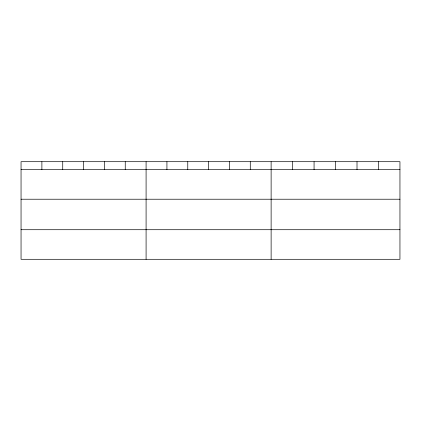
<?xml version="1.0" encoding="UTF-8"?>
<svg xmlns="http://www.w3.org/2000/svg" width="421" height="421" viewBox="0 0 421 421"><rect width="100%" height="100%" fill="white"/><g stroke="black" fill="none" stroke-linecap="round" stroke-linejoin="round"><path stroke-width="0.63" d="M399.95 169.631L399.95 259.304L21.05 259.304L21.05 161.696L399.95 161.696L399.95 169.631L21.05 169.631M21.05 199.222L399.95 199.222M21.05 229.713L399.95 229.713M378.479 161.696L378.479 169.631M357.008 161.696L357.008 169.631M335.537 161.696L335.537 169.631M314.066 161.696L314.066 169.631M292.595 161.696L292.595 169.631M271.124 161.696L271.124 259.304M250.285 161.696L250.285 169.631M229.445 161.696L229.445 169.631M208.605 161.696L208.605 169.631M187.766 161.696L187.766 169.631M166.927 161.696L166.927 169.631M146.087 161.696L146.087 259.304M125.248 161.696L125.248 169.631M104.408 161.696L104.408 169.631M83.569 161.696L83.569 169.631M62.729 161.696L62.729 169.631M41.889 161.696L41.889 169.631"/></g></svg>
